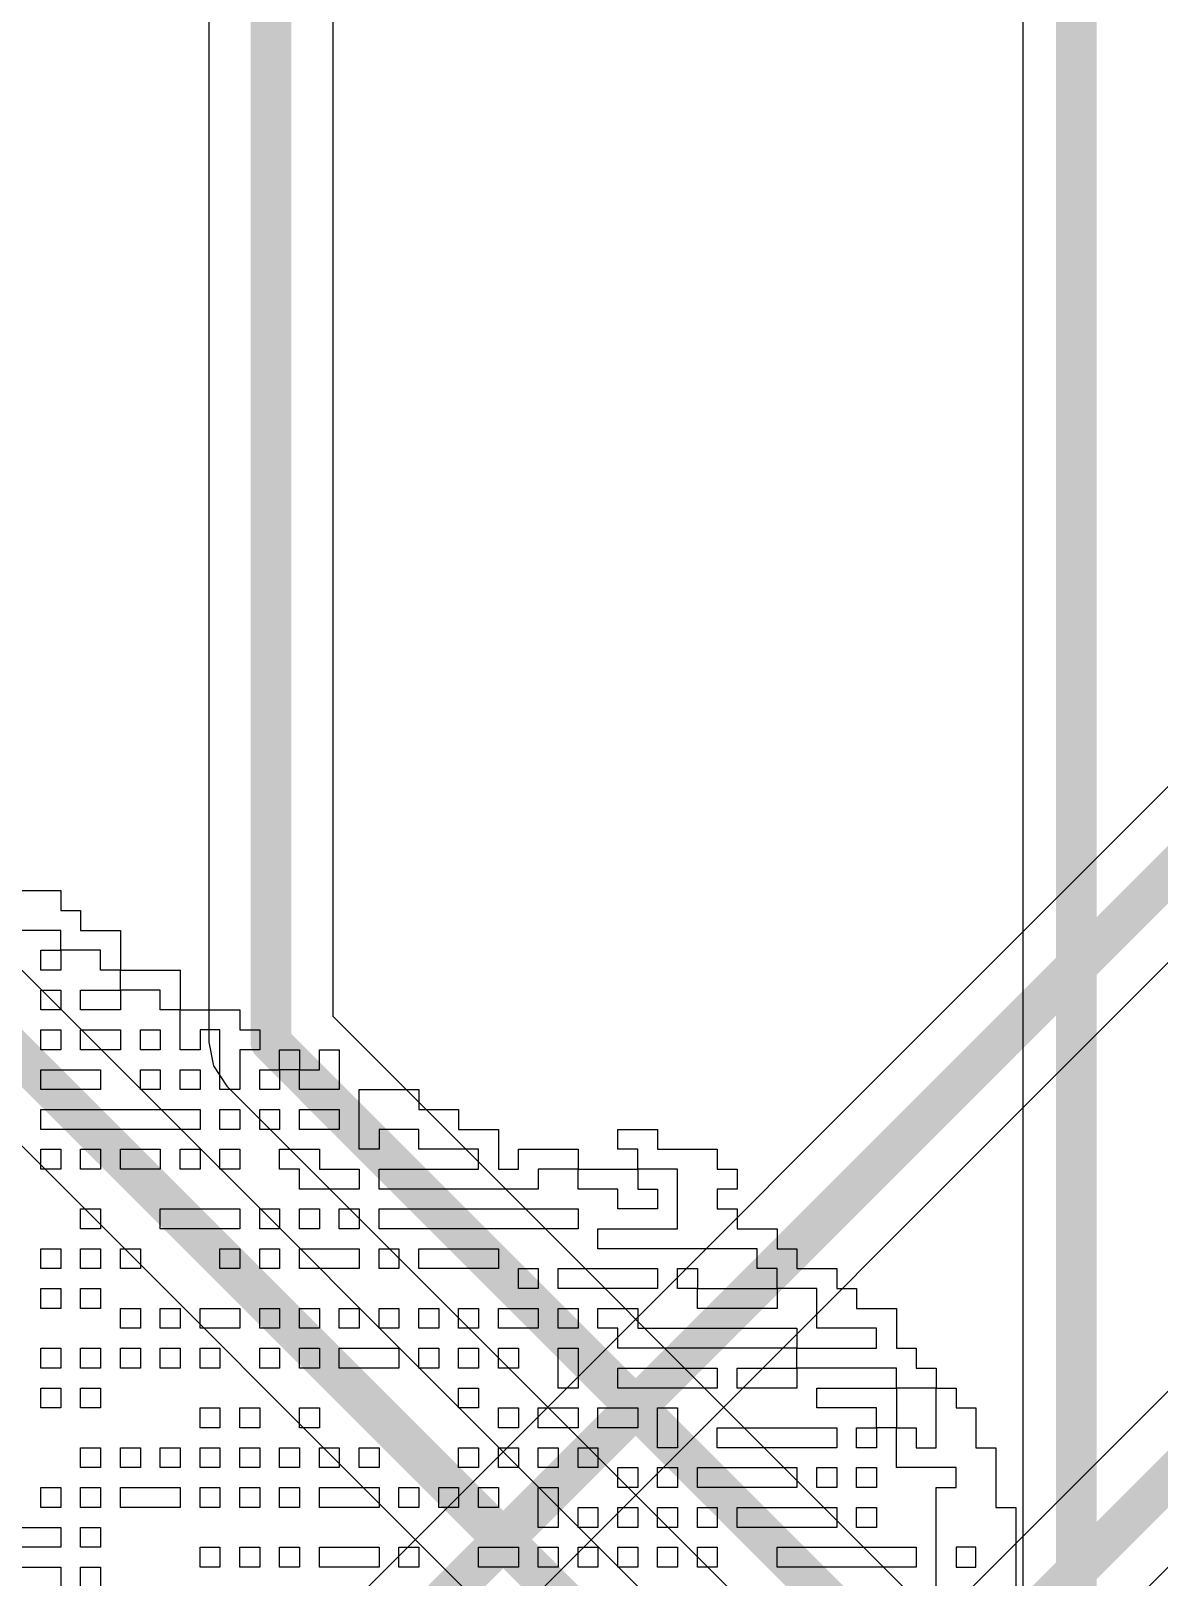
# Model space of a CAD drawing. Header units: inches. Extents: x 0.02 to 6.01, y 0.01 to 5.6.
# Drawn here: x 3.7978 to 4.0753, y 3.4716 to 3.8518 of the extents above; entities that cross this region are included whole.
import ezdxf

# ---------------------------------------------------------------- set-up
doc = ezdxf.new("R2010")
doc.units = ezdxf.units.IN
doc.header["$MEASUREMENT"] = 0
for name, color, linetype in [('Bottom Layer', 5, 'Continuous'), ('Bottom Overlay', 54, 'Continuous'), ('Mechanical 13', 56, 'Continuous'), ('Top Layer', 1, 'Continuous'), ('Top Overlay', 2, 'Continuous')]:
    doc.layers.add(name, color=color, linetype=linetype)

# ---------------------------------------------------------------- blocks, each defined once
blk = doc.blocks.new('DIP254P1524X483_40_35')
at = {"layer": 'Mechanical 13'}
blk.add_lwpolyline([(-0.575, -0.085), (-0.025, -0.085)], dxfattribs=at)

msp = doc.modelspace()

# ---------------------------------------------------------------- linework, layer by layer
at = {"layer": 'Bottom Layer'}
for p, q in [((3.84158, 3.93822), (3.84158, 3.60313)), ((3.87217, 3.60946), (3.87217, 3.93822)), ((4.91081, 2.50562), (3.77217, 3.64427)), ((3.74606, 3.62712), (3.95406, 3.41912)), ((5.01081, 2.47081), (3.87217, 3.60946)), ((3.84158, 3.60313), (3.84274, 3.59727)), ((3.84274, 3.59727), (3.84606, 3.59231)), ((3.84606, 3.59231), (4.98471, 2.45367))]:
    msp.add_line(p, q, dxfattribs=at)
for points in [[(4.54993, 5.5954, 0.01, 0.01, -0.760418), (3.00371, 0.01993, 0.01, 0.01, 0)], [(3.85687, 3.60313, 0.01, 0.01, 0), (3.85687, 3.975, 0.01, 0.01, 0)], [(3.75687, 3.63793, 0.01, 0.01, 0), (4.9, 2.49481, 0.01, 0.01, 0)], [(3.85687, 3.60313, 0.01, 0.01, 0), (5, 2.46, 0.01, 0.01, 0)]]:
    msp.add_lwpolyline(points, format="xyseb", dxfattribs=at)
msp.add_lwpolyline([(3.85437, 3.60313, 0.005, 0.005, 1), (3.85937, 3.60313, 0.005, 0.005, 1)], format="xyseb", close=True, dxfattribs=at)
msp.add_lwpolyline([(3.85437, 3.60313, 0.005, 0.005, 1), (3.85937, 3.60313, 0.005, 0.005, 1)], format="xyseb", close=True, dxfattribs=at)
at = {"layer": 'Bottom Overlay'}
for p, q in [((3.7954, 3.6404), (3.80519, 3.6404)), ((3.80519, 3.6404), (3.80519, 3.63551)), ((3.80519, 3.63551), (3.81008, 3.63551)), ((3.81008, 3.63551), (3.81008, 3.63061)), ((3.80519, 3.63061), (3.79051, 3.63061)), ((3.80519, 3.62572), (3.80519, 3.63061)), ((3.81008, 3.63061), (3.81987, 3.63061)), ((3.81987, 3.63061), (3.81987, 3.62083)), ((3.80029, 3.62572), (3.80519, 3.62572)), ((3.80029, 3.62083), (3.80029, 3.62572)), ((3.80519, 3.62572), (3.80519, 3.62083)), ((3.81008, 3.62572), (3.80519, 3.62572)), ((3.81497, 3.62572), (3.81008, 3.62572)), ((3.81497, 3.62083), (3.81497, 3.62572)), ((3.80519, 3.62083), (3.80029, 3.62083)), ((3.81987, 3.62083), (3.81497, 3.62083)), ((3.81987, 3.61593), (3.81987, 3.62083)), ((3.81987, 3.62083), (3.83455, 3.62083)), ((3.83455, 3.62083), (3.83455, 3.61104)), ((3.80029, 3.61104), (3.80029, 3.61593)), ((3.80029, 3.61593), (3.80519, 3.61593)), ((3.80519, 3.61593), (3.80519, 3.61104)), ((3.81008, 3.61593), (3.81497, 3.61593)), ((3.81008, 3.61104), (3.81008, 3.61593)), ((3.81497, 3.61593), (3.81987, 3.61593)), ((3.81987, 3.61593), (3.81987, 3.61104)), ((3.82476, 3.61593), (3.81987, 3.61593)), ((3.82965, 3.61593), (3.82476, 3.61593)), ((3.82965, 3.61104), (3.82965, 3.61593)), ((3.80519, 3.61104), (3.80029, 3.61104)), ((3.81987, 3.61104), (3.81008, 3.61104)), ((3.83455, 3.61104), (3.82965, 3.61104)), ((3.83455, 3.60125), (3.83455, 3.61104)), ((3.83455, 3.61104), (3.84923, 3.61104)), ((3.84923, 3.61104), (3.84923, 3.60615)), ((3.80029, 3.60615), (3.80519, 3.60615)), ((3.80029, 3.60125), (3.80029, 3.60615)), ((3.80519, 3.60615), (3.80519, 3.60125)), ((3.81008, 3.60125), (3.81008, 3.60615)), ((3.81008, 3.60615), (3.81987, 3.60615)), ((3.81987, 3.60615), (3.81987, 3.60125)), ((3.82476, 3.60615), (3.82965, 3.60615)), ((3.82476, 3.60125), (3.82476, 3.60615)), ((3.82965, 3.60615), (3.82965, 3.60125)), ((3.84433, 3.60615), (3.83944, 3.60615)), ((3.83944, 3.60615), (3.83944, 3.60125)), ((3.84433, 3.59147), (3.84433, 3.60615)), ((3.84923, 3.60615), (3.85412, 3.60615)), ((3.85412, 3.60615), (3.85412, 3.60125)), ((3.80519, 3.60125), (3.80029, 3.60125)), ((3.81497, 3.60125), (3.81008, 3.60125)), ((3.81987, 3.60125), (3.81497, 3.60125)), ((3.82965, 3.60125), (3.82476, 3.60125)), ((3.83944, 3.60125), (3.83455, 3.60125)), ((3.85412, 3.60125), (3.84923, 3.60125)), ((3.84923, 3.60125), (3.84923, 3.59147)), ((3.85901, 3.59636), (3.85901, 3.60125)), ((3.85901, 3.60125), (3.86391, 3.60125)), ((3.86391, 3.60125), (3.86391, 3.59636)), ((3.8688, 3.59636), (3.8688, 3.60125)), ((3.8688, 3.60125), (3.87369, 3.60125)), ((3.87369, 3.60125), (3.87369, 3.59147)), ((3.80029, 3.59147), (3.80029, 3.59636)), ((3.80029, 3.59636), (3.81008, 3.59636)), ((3.81008, 3.59636), (3.81497, 3.59636)), ((3.81497, 3.59636), (3.81497, 3.59147)), ((3.82476, 3.59147), (3.82476, 3.59636)), ((3.82476, 3.59636), (3.82965, 3.59636)), ((3.82965, 3.59636), (3.82965, 3.59147)), ((3.83455, 3.59147), (3.83455, 3.59636)), ((3.83455, 3.59636), (3.83944, 3.59636)), ((3.83944, 3.59636), (3.83944, 3.59147)), ((3.85412, 3.59147), (3.85412, 3.59636)), ((3.85412, 3.59636), (3.85901, 3.59636)), ((3.85901, 3.59636), (3.85901, 3.59147)), ((3.86391, 3.59636), (3.85901, 3.59636)), ((3.86391, 3.59147), (3.86391, 3.59636)), ((3.86391, 3.59636), (3.8688, 3.59636)), ((3.81497, 3.59147), (3.80029, 3.59147)), ((3.82965, 3.59147), (3.82476, 3.59147)), ((3.83944, 3.59147), (3.83455, 3.59147)), ((3.84923, 3.59147), (3.84433, 3.59147)), ((3.85901, 3.59147), (3.85412, 3.59147)), ((3.8688, 3.59147), (3.86391, 3.59147)), ((3.87369, 3.59147), (3.8688, 3.59147)), ((3.87859, 3.57679), (3.87859, 3.59147)), ((3.87859, 3.59147), (3.89327, 3.59147)), ((3.89327, 3.59147), (3.89327, 3.58657)), ((3.80029, 3.58168), (3.80029, 3.58657)), ((3.80029, 3.58657), (3.83944, 3.58657)), ((3.83944, 3.58657), (3.83944, 3.58168)), ((3.84433, 3.58657), (3.84923, 3.58657)), ((3.84433, 3.58168), (3.84433, 3.58657)), ((3.84923, 3.58657), (3.84923, 3.58168)), ((3.85412, 3.58168), (3.85412, 3.58657)), ((3.85412, 3.58657), (3.85901, 3.58657)), ((3.85901, 3.58657), (3.85901, 3.58168)), ((3.86391, 3.58168), (3.86391, 3.58657)), ((3.86391, 3.58657), (3.87369, 3.58657)), ((3.87369, 3.58657), (3.87369, 3.58168)), ((3.89327, 3.58657), (3.90305, 3.58657)), ((3.90305, 3.58657), (3.90305, 3.58168)), ((3.83944, 3.58168), (3.80029, 3.58168)), ((3.84923, 3.58168), (3.84433, 3.58168)), ((3.85901, 3.58168), (3.85412, 3.58168)), ((3.87369, 3.58168), (3.86391, 3.58168)), ((3.89327, 3.58168), (3.88348, 3.58168)), ((3.88348, 3.58168), (3.88348, 3.57679)), ((3.89327, 3.57679), (3.89327, 3.58168)), ((3.90305, 3.58168), (3.91284, 3.58168)), ((3.91284, 3.58168), (3.91284, 3.57189)), ((3.9422, 3.57679), (3.9422, 3.58168)), ((3.9422, 3.58168), (3.95199, 3.58168)), ((3.95199, 3.58168), (3.95199, 3.57679)), ((3.80029, 3.57189), (3.80029, 3.57679)), ((3.80029, 3.57679), (3.80519, 3.57679)), ((3.80519, 3.57679), (3.80519, 3.57189)), ((3.81008, 3.57679), (3.81497, 3.57679)), ((3.81008, 3.57189), (3.81008, 3.57679)), ((3.81497, 3.57679), (3.81497, 3.57189)), ((3.81987, 3.57679), (3.82476, 3.57679)), ((3.81987, 3.57189), (3.81987, 3.57679)), ((3.82476, 3.57679), (3.82965, 3.57679)), ((3.82965, 3.57679), (3.82965, 3.57189)), ((3.83455, 3.57189), (3.83455, 3.57679)), ((3.83455, 3.57679), (3.83944, 3.57679)), ((3.83944, 3.57679), (3.83944, 3.57189)), ((3.84433, 3.57189), (3.84433, 3.57679)), ((3.84433, 3.57679), (3.84923, 3.57679)), ((3.84923, 3.57679), (3.84923, 3.57189)), ((3.85901, 3.57189), (3.85901, 3.57679)), ((3.85901, 3.57679), (3.8688, 3.57679)), ((3.8688, 3.57679), (3.8688, 3.57189)), ((3.88348, 3.57679), (3.87859, 3.57679)), ((3.90795, 3.57679), (3.89327, 3.57679)), ((3.90795, 3.57189), (3.90795, 3.57679)), ((3.91773, 3.57189), (3.91773, 3.57679)), ((3.91773, 3.57679), (3.93241, 3.57679)), ((3.93241, 3.57679), (3.93241, 3.57189)), ((3.94709, 3.57679), (3.9422, 3.57679)), ((3.94709, 3.57189), (3.94709, 3.57679)), ((3.95199, 3.57679), (3.96667, 3.57679)), ((3.96667, 3.57679), (3.96667, 3.57189)), ((3.80519, 3.57189), (3.80029, 3.57189)), ((3.81497, 3.57189), (3.81008, 3.57189)), ((3.82965, 3.57189), (3.81987, 3.57189)), ((3.83944, 3.57189), (3.83455, 3.57189)), ((3.84923, 3.57189), (3.84433, 3.57189)), ((3.86391, 3.57189), (3.85901, 3.57189)), ((3.86391, 3.567), (3.86391, 3.57189)), ((3.8688, 3.57189), (3.87859, 3.57189)), ((3.87859, 3.57189), (3.87859, 3.567)), ((3.88348, 3.567), (3.88348, 3.57189)), ((3.88348, 3.57189), (3.90795, 3.57189)), ((3.91284, 3.57189), (3.91773, 3.57189)), ((3.93241, 3.57189), (3.92263, 3.57189)), ((3.92263, 3.57189), (3.92263, 3.567)), ((3.93241, 3.567), (3.93241, 3.57189)), ((3.93241, 3.57189), (3.93731, 3.57189)), ((3.93731, 3.57189), (3.9422, 3.57189)), ((3.9422, 3.57189), (3.94709, 3.57189)), ((3.94709, 3.57189), (3.94709, 3.567)), ((3.95688, 3.57189), (3.94709, 3.57189)), ((3.95688, 3.55721), (3.95688, 3.57189)), ((3.96667, 3.57189), (3.97156, 3.57189)), ((3.97156, 3.57189), (3.97156, 3.567)), ((3.87859, 3.567), (3.86391, 3.567)), ((3.92263, 3.567), (3.88348, 3.567)), ((3.9422, 3.567), (3.93241, 3.567)), ((3.9422, 3.56211), (3.9422, 3.567)), ((3.94709, 3.567), (3.95199, 3.567)), ((3.95199, 3.567), (3.95199, 3.56211)), ((3.97156, 3.567), (3.96667, 3.567)), ((3.96667, 3.567), (3.96667, 3.56211)), ((3.81008, 3.55721), (3.81008, 3.56211)), ((3.81008, 3.56211), (3.81497, 3.56211)), ((3.81497, 3.56211), (3.81497, 3.55721)), ((3.82965, 3.55721), (3.82965, 3.56211)), ((3.82965, 3.56211), (3.84923, 3.56211)), ((3.84923, 3.56211), (3.84923, 3.55721)), ((3.85412, 3.55721), (3.85412, 3.56211)), ((3.85412, 3.56211), (3.85901, 3.56211)), ((3.85901, 3.56211), (3.85901, 3.55721)), ((3.86391, 3.56211), (3.8688, 3.56211)), ((3.86391, 3.55721), (3.86391, 3.56211)), ((3.8688, 3.56211), (3.8688, 3.55721)), ((3.87369, 3.55721), (3.87369, 3.56211)), ((3.87369, 3.56211), (3.87859, 3.56211)), ((3.87859, 3.56211), (3.87859, 3.55721)), ((3.88348, 3.56211), (3.88837, 3.56211)), ((3.88348, 3.55721), (3.88348, 3.56211)), ((3.88837, 3.56211), (3.93241, 3.56211)), ((3.93241, 3.56211), (3.93241, 3.55721)), ((3.95199, 3.56211), (3.9422, 3.56211)), ((3.96667, 3.56211), (3.97156, 3.56211)), ((3.97156, 3.56211), (3.97156, 3.55721)), ((3.81497, 3.55721), (3.81008, 3.55721)), ((3.84433, 3.55721), (3.82965, 3.55721)), ((3.84923, 3.55721), (3.84433, 3.55721)), ((3.85901, 3.55721), (3.85412, 3.55721)), ((3.8688, 3.55721), (3.86391, 3.55721)), ((3.87859, 3.55721), (3.87369, 3.55721)), ((3.93241, 3.55721), (3.88348, 3.55721)), ((3.93731, 3.55232), (3.93731, 3.55721)), ((3.93731, 3.55721), (3.95688, 3.55721)), ((3.97156, 3.55721), (3.98135, 3.55721)), ((3.98135, 3.55721), (3.98135, 3.55232)), ((3.80029, 3.54743), (3.80029, 3.55232)), ((3.80029, 3.55232), (3.80519, 3.55232)), ((3.80519, 3.55232), (3.80519, 3.54743)), ((3.81008, 3.54743), (3.81008, 3.55232)), ((3.81008, 3.55232), (3.81497, 3.55232)), ((3.81497, 3.55232), (3.81497, 3.54743)), ((3.81987, 3.55232), (3.82476, 3.55232)), ((3.81987, 3.54743), (3.81987, 3.55232)), ((3.82476, 3.55232), (3.82476, 3.54743)), ((3.84433, 3.54743), (3.84433, 3.55232)), ((3.84433, 3.55232), (3.84923, 3.55232)), ((3.84923, 3.55232), (3.84923, 3.54743)), ((3.85412, 3.54743), (3.85412, 3.55232)), ((3.85412, 3.55232), (3.85901, 3.55232)), ((3.85901, 3.55232), (3.85901, 3.54743)), ((3.86391, 3.54743), (3.86391, 3.55232)), ((3.86391, 3.55232), (3.87859, 3.55232)), ((3.87859, 3.55232), (3.87859, 3.54743)), ((3.88348, 3.55232), (3.88837, 3.55232)), ((3.88348, 3.54743), (3.88348, 3.55232)), ((3.88837, 3.55232), (3.88837, 3.54743)), ((3.89327, 3.54743), (3.89327, 3.55232)), ((3.89327, 3.55232), (3.91284, 3.55232)), ((3.91284, 3.55232), (3.91284, 3.54743)), ((3.97645, 3.55232), (3.93731, 3.55232)), ((3.97645, 3.54743), (3.97645, 3.55232)), ((3.98135, 3.55232), (3.98624, 3.55232)), ((3.98624, 3.55232), (3.98624, 3.54743)), ((3.80519, 3.54743), (3.80029, 3.54743)), ((3.81497, 3.54743), (3.81008, 3.54743)), ((3.82476, 3.54743), (3.81987, 3.54743)), ((3.84923, 3.54743), (3.84433, 3.54743)), ((3.85901, 3.54743), (3.85412, 3.54743)), ((3.8688, 3.54743), (3.86391, 3.54743)), ((3.87859, 3.54743), (3.8688, 3.54743)), ((3.88837, 3.54743), (3.88348, 3.54743)), ((3.91284, 3.54743), (3.89327, 3.54743)), ((3.91773, 3.54253), (3.91773, 3.54743)), ((3.91773, 3.54743), (3.92263, 3.54743)), ((3.92263, 3.54743), (3.92263, 3.54253)), ((3.92752, 3.54253), (3.92752, 3.54743)), ((3.92752, 3.54743), (3.94709, 3.54743)), ((3.94709, 3.54743), (3.95199, 3.54743)), ((3.95199, 3.54743), (3.95199, 3.54253)), ((3.95688, 3.54253), (3.95688, 3.54743)), ((3.95688, 3.54743), (3.96177, 3.54743)), ((3.96177, 3.54743), (3.96177, 3.54253)), ((3.98135, 3.54743), (3.97645, 3.54743)), ((3.98135, 3.54253), (3.98135, 3.54743)), ((3.98624, 3.54743), (3.99603, 3.54743)), ((3.99603, 3.54743), (3.99603, 3.54253)), ((3.80029, 3.53764), (3.80029, 3.54253)), ((3.80029, 3.54253), (3.80519, 3.54253)), ((3.80519, 3.54253), (3.80519, 3.53764)), ((3.81008, 3.54253), (3.81497, 3.54253)), ((3.81008, 3.53764), (3.81008, 3.54253)), ((3.81497, 3.54253), (3.81497, 3.53764)), ((3.92263, 3.54253), (3.91773, 3.54253)), ((3.95199, 3.54253), (3.92752, 3.54253)), ((3.96177, 3.54253), (3.95688, 3.54253)), ((3.96177, 3.53764), (3.96177, 3.54253)), ((3.96177, 3.54253), (3.97645, 3.54253)), ((3.97645, 3.54253), (3.98135, 3.54253)), ((3.98135, 3.54253), (3.98135, 3.53764)), ((3.99113, 3.54253), (3.98135, 3.54253)), ((3.99113, 3.53275), (3.99113, 3.54253)), ((3.99603, 3.54253), (4.00092, 3.54253)), ((4.00092, 3.54253), (4.00092, 3.53764)), ((3.80519, 3.53764), (3.80029, 3.53764)), ((3.81497, 3.53764), (3.81008, 3.53764)), ((3.81987, 3.53764), (3.82476, 3.53764)), ((3.81987, 3.53275), (3.81987, 3.53764)), ((3.82476, 3.53764), (3.82476, 3.53275)), ((3.82965, 3.53764), (3.83455, 3.53764)), ((3.82965, 3.53275), (3.82965, 3.53764)), ((3.83455, 3.53764), (3.83455, 3.53275)), ((3.83944, 3.53275), (3.83944, 3.53764)), ((3.83944, 3.53764), (3.84923, 3.53764)), ((3.84923, 3.53764), (3.84923, 3.53275)), ((3.85412, 3.53764), (3.85901, 3.53764)), ((3.85412, 3.53275), (3.85412, 3.53764)), ((3.85901, 3.53764), (3.85901, 3.53275)), ((3.86391, 3.53275), (3.86391, 3.53764)), ((3.86391, 3.53764), (3.8688, 3.53764)), ((3.8688, 3.53764), (3.8688, 3.53275)), ((3.87369, 3.53275), (3.87369, 3.53764)), ((3.87369, 3.53764), (3.87859, 3.53764)), ((3.87859, 3.53764), (3.87859, 3.53275)), ((3.88348, 3.53275), (3.88348, 3.53764)), ((3.88348, 3.53764), (3.88837, 3.53764)), ((3.88837, 3.53764), (3.88837, 3.53275)), ((3.89327, 3.53764), (3.89816, 3.53764)), ((3.89327, 3.53275), (3.89327, 3.53764)), ((3.89816, 3.53764), (3.89816, 3.53275)), ((3.90305, 3.53275), (3.90305, 3.53764)), ((3.90305, 3.53764), (3.90795, 3.53764)), ((3.90795, 3.53764), (3.90795, 3.53275)), ((3.91284, 3.53275), (3.91284, 3.53764)), ((3.91284, 3.53764), (3.91773, 3.53764)), ((3.91773, 3.53764), (3.92263, 3.53764)), ((3.92263, 3.53764), (3.92263, 3.53275)), ((3.92752, 3.53275), (3.92752, 3.53764)), ((3.92752, 3.53764), (3.93241, 3.53764)), ((3.93241, 3.53764), (3.93241, 3.53275)), ((3.93731, 3.53275), (3.93731, 3.53764)), ((3.93731, 3.53764), (3.94709, 3.53764)), ((3.94709, 3.53764), (3.94709, 3.53275)), ((3.98135, 3.53764), (3.96177, 3.53764)), ((4.00092, 3.53764), (4.01071, 3.53764)), ((4.01071, 3.53764), (4.01071, 3.52785)), ((3.82476, 3.53275), (3.81987, 3.53275)), ((3.83455, 3.53275), (3.82965, 3.53275)), ((3.84433, 3.53275), (3.83944, 3.53275)), ((3.84923, 3.53275), (3.84433, 3.53275)), ((3.85901, 3.53275), (3.85412, 3.53275)), ((3.8688, 3.53275), (3.86391, 3.53275)), ((3.87859, 3.53275), (3.87369, 3.53275)), ((3.88837, 3.53275), (3.88348, 3.53275)), ((3.89816, 3.53275), (3.89327, 3.53275)), ((3.90795, 3.53275), (3.90305, 3.53275)), ((3.92263, 3.53275), (3.91284, 3.53275)), ((3.93241, 3.53275), (3.92752, 3.53275)), ((3.9422, 3.53275), (3.93731, 3.53275)), ((3.9422, 3.52785), (3.9422, 3.53275)), ((3.94709, 3.53275), (3.98624, 3.53275)), ((3.98624, 3.53275), (3.98624, 3.52785)), ((4.00581, 3.53275), (3.99113, 3.53275)), ((4.00581, 3.52785), (4.00581, 3.53275)), ((3.80029, 3.52785), (3.80519, 3.52785)), ((3.80029, 3.52296), (3.80029, 3.52785)), ((3.80519, 3.52785), (3.80519, 3.52296)), ((3.81008, 3.52296), (3.81008, 3.52785)), ((3.81008, 3.52785), (3.81497, 3.52785)), ((3.81497, 3.52785), (3.81497, 3.52296)), ((3.81987, 3.52296), (3.81987, 3.52785)), ((3.81987, 3.52785), (3.82476, 3.52785)), ((3.82476, 3.52785), (3.82476, 3.52296)), ((3.82965, 3.52296), (3.82965, 3.52785)), ((3.82965, 3.52785), (3.83455, 3.52785)), ((3.83455, 3.52785), (3.83455, 3.52296)), ((3.83944, 3.52296), (3.83944, 3.52785)), ((3.83944, 3.52785), (3.84433, 3.52785)), ((3.84433, 3.52785), (3.84433, 3.52296)), ((3.85412, 3.52296), (3.85412, 3.52785)), ((3.85412, 3.52785), (3.85901, 3.52785)), ((3.85901, 3.52785), (3.85901, 3.52296)), ((3.86391, 3.52296), (3.86391, 3.52785)), ((3.86391, 3.52785), (3.8688, 3.52785)), ((3.8688, 3.52785), (3.8688, 3.52296)), ((3.87369, 3.52785), (3.87859, 3.52785)), ((3.87369, 3.52296), (3.87369, 3.52785)), ((3.87859, 3.52785), (3.88837, 3.52785)), ((3.88837, 3.52785), (3.88837, 3.52296)), ((3.89327, 3.52296), (3.89327, 3.52785)), ((3.89327, 3.52785), (3.89816, 3.52785)), ((3.89816, 3.52785), (3.89816, 3.52296)), ((3.90305, 3.52785), (3.90795, 3.52785)), ((3.90305, 3.52296), (3.90305, 3.52785)), ((3.90795, 3.52785), (3.90795, 3.52296)), ((3.91284, 3.52785), (3.91773, 3.52785)), ((3.91284, 3.52296), (3.91284, 3.52785)), ((3.91773, 3.52785), (3.91773, 3.52296)), ((3.92752, 3.52296), (3.92752, 3.52785)), ((3.92752, 3.52785), (3.93241, 3.52785)), ((3.93241, 3.52785), (3.93241, 3.51807)), ((3.94709, 3.52785), (3.9422, 3.52785)), ((3.95199, 3.52785), (3.94709, 3.52785)), ((3.98624, 3.52785), (3.95199, 3.52785)), ((3.98624, 3.52296), (3.98624, 3.52785)), ((3.98624, 3.52785), (4.00581, 3.52785)), ((4.01071, 3.52785), (4.0156, 3.52785)), ((4.0156, 3.52785), (4.0156, 3.52296)), ((3.80519, 3.52296), (3.80029, 3.52296)), ((3.81497, 3.52296), (3.81008, 3.52296)), ((3.82476, 3.52296), (3.81987, 3.52296)), ((3.83455, 3.52296), (3.82965, 3.52296)), ((3.84433, 3.52296), (3.83944, 3.52296)), ((3.85901, 3.52296), (3.85412, 3.52296)), ((3.8688, 3.52296), (3.86391, 3.52296)), ((3.88837, 3.52296), (3.87369, 3.52296)), ((3.89816, 3.52296), (3.89327, 3.52296)), ((3.90795, 3.52296), (3.90305, 3.52296)), ((3.91773, 3.52296), (3.91284, 3.52296)), ((3.92752, 3.51807), (3.92752, 3.52296)), ((3.9422, 3.51807), (3.9422, 3.52296)), ((3.9422, 3.52296), (3.95688, 3.52296)), ((3.95688, 3.52296), (3.96177, 3.52296)), ((3.96177, 3.52296), (3.96667, 3.52296)), ((3.96667, 3.52296), (3.96667, 3.51807)), ((3.97156, 3.51807), (3.97156, 3.52296)), ((3.97156, 3.52296), (3.97645, 3.52296)), ((3.97645, 3.52296), (3.98135, 3.52296)), ((3.98135, 3.52296), (3.98624, 3.52296)), ((3.98624, 3.52296), (3.98624, 3.51807)), ((4.01071, 3.52296), (3.98624, 3.52296)), ((4.01071, 3.51807), (4.01071, 3.52296)), ((4.0156, 3.52296), (4.02049, 3.52296)), ((4.02049, 3.52296), (4.02049, 3.51807)), ((3.80029, 3.51317), (3.80029, 3.51807)), ((3.80029, 3.51807), (3.80519, 3.51807)), ((3.80519, 3.51807), (3.80519, 3.51317)), ((3.81008, 3.51807), (3.81497, 3.51807)), ((3.81008, 3.51317), (3.81008, 3.51807)), ((3.81497, 3.51807), (3.81497, 3.51317)), ((3.90305, 3.51317), (3.90305, 3.51807)), ((3.90305, 3.51807), (3.90795, 3.51807)), ((3.90795, 3.51807), (3.90795, 3.51317)), ((3.93241, 3.51807), (3.92752, 3.51807)), ((3.96667, 3.51807), (3.9422, 3.51807)), ((3.98624, 3.51807), (3.97156, 3.51807)), ((3.99113, 3.51317), (3.99113, 3.51807)), ((3.99113, 3.51807), (4.00581, 3.51807)), ((4.00581, 3.51807), (4.01071, 3.51807)), ((4.01071, 3.51807), (4.01071, 3.50828)), ((4.0156, 3.51807), (4.01071, 3.51807)), ((4.02049, 3.51807), (4.0156, 3.51807)), ((4.02049, 3.50339), (4.02049, 3.51807)), ((4.02049, 3.51807), (4.02539, 3.51807)), ((4.02539, 3.51807), (4.02539, 3.51317)), ((3.80519, 3.51317), (3.80029, 3.51317)), ((3.81497, 3.51317), (3.81008, 3.51317)), ((3.83944, 3.50828), (3.83944, 3.51317)), ((3.83944, 3.51317), (3.84433, 3.51317)), ((3.84433, 3.51317), (3.84433, 3.50828)), ((3.84923, 3.50828), (3.84923, 3.51317)), ((3.84923, 3.51317), (3.85412, 3.51317)), ((3.85412, 3.51317), (3.85412, 3.50828)), ((3.86391, 3.50828), (3.86391, 3.51317)), ((3.86391, 3.51317), (3.8688, 3.51317)), ((3.8688, 3.51317), (3.8688, 3.50828)), ((3.90795, 3.51317), (3.90305, 3.51317)), ((3.91284, 3.50828), (3.91284, 3.51317)), ((3.91284, 3.51317), (3.91773, 3.51317)), ((3.91773, 3.51317), (3.91773, 3.50828)), ((3.92263, 3.50828), (3.92263, 3.51317)), ((3.92263, 3.51317), (3.92752, 3.51317)), ((3.92752, 3.51317), (3.93241, 3.51317)), ((3.93241, 3.51317), (3.93241, 3.50828)), ((3.93731, 3.50828), (3.93731, 3.51317)), ((3.93731, 3.51317), (3.94709, 3.51317)), ((3.94709, 3.51317), (3.94709, 3.50828)), ((3.95199, 3.50828), (3.95199, 3.51317)), ((3.95199, 3.51317), (3.95688, 3.51317)), ((3.95688, 3.51317), (3.95688, 3.50339)), ((4.00581, 3.51317), (3.99113, 3.51317)), ((4.00581, 3.50828), (4.00581, 3.51317)), ((4.02539, 3.51317), (4.03028, 3.51317)), ((4.03028, 3.51317), (4.03028, 3.50339)), ((3.84433, 3.50828), (3.83944, 3.50828)), ((3.85412, 3.50828), (3.84923, 3.50828)), ((3.8688, 3.50828), (3.86391, 3.50828)), ((3.91773, 3.50828), (3.91284, 3.50828)), ((3.93241, 3.50828), (3.92263, 3.50828)), ((3.9422, 3.50828), (3.93731, 3.50828)), ((3.94709, 3.50828), (3.9422, 3.50828)), ((3.95199, 3.50339), (3.95199, 3.50828)), ((3.96667, 3.50339), (3.96667, 3.50828)), ((3.96667, 3.50828), (3.97645, 3.50828)), ((3.97645, 3.50828), (3.98135, 3.50828)), ((3.98135, 3.50828), (3.99603, 3.50828)), ((3.99603, 3.50828), (3.99603, 3.50339)), ((4.00092, 3.50339), (4.00092, 3.50828)), ((4.00092, 3.50828), (4.00581, 3.50828)), ((4.00581, 3.50828), (4.00581, 3.50339)), ((4.01071, 3.50828), (4.00581, 3.50828)), ((4.01071, 3.49849), (4.01071, 3.50828)), ((4.01071, 3.50828), (4.0156, 3.50828)), ((4.0156, 3.50828), (4.0156, 3.50339)), ((3.81008, 3.49849), (3.81008, 3.50339)), ((3.81008, 3.50339), (3.81497, 3.50339)), ((3.81497, 3.50339), (3.81497, 3.49849)), ((3.81987, 3.50339), (3.82476, 3.50339)), ((3.81987, 3.49849), (3.81987, 3.50339)), ((3.82476, 3.50339), (3.82476, 3.49849)), ((3.82965, 3.50339), (3.83455, 3.50339)), ((3.82965, 3.49849), (3.82965, 3.50339)), ((3.83455, 3.50339), (3.83455, 3.49849)), ((3.83944, 3.49849), (3.83944, 3.50339)), ((3.83944, 3.50339), (3.84433, 3.50339)), ((3.84433, 3.50339), (3.84433, 3.49849)), ((3.84923, 3.49849), (3.84923, 3.50339)), ((3.84923, 3.50339), (3.85412, 3.50339)), ((3.85412, 3.50339), (3.85412, 3.49849)), ((3.85901, 3.49849), (3.85901, 3.50339)), ((3.85901, 3.50339), (3.86391, 3.50339)), ((3.86391, 3.50339), (3.86391, 3.49849)), ((3.8688, 3.50339), (3.87369, 3.50339)), ((3.8688, 3.49849), (3.8688, 3.50339)), ((3.87369, 3.50339), (3.87369, 3.49849)), ((3.87859, 3.49849), (3.87859, 3.50339)), ((3.87859, 3.50339), (3.88348, 3.50339)), ((3.88348, 3.50339), (3.88348, 3.49849)), ((3.90305, 3.50339), (3.90795, 3.50339)), ((3.90305, 3.49849), (3.90305, 3.50339)), ((3.90795, 3.50339), (3.90795, 3.49849)), ((3.91284, 3.49849), (3.91284, 3.50339)), ((3.91284, 3.50339), (3.91773, 3.50339)), ((3.91773, 3.50339), (3.91773, 3.49849)), ((3.92263, 3.49849), (3.92263, 3.50339)), ((3.92263, 3.50339), (3.92752, 3.50339)), ((3.92752, 3.50339), (3.92752, 3.49849)), ((3.93241, 3.49849), (3.93241, 3.50339)), ((3.93241, 3.50339), (3.93731, 3.50339)), ((3.93731, 3.50339), (3.93731, 3.49849)), ((3.95688, 3.50339), (3.95199, 3.50339)), ((3.99603, 3.50339), (3.96667, 3.50339)), ((4.00581, 3.50339), (4.00092, 3.50339)), ((4.0156, 3.50339), (4.02049, 3.50339)), ((4.03028, 3.50339), (4.03517, 3.50339)), ((4.03517, 3.50339), (4.03517, 3.48871)), ((3.81497, 3.49849), (3.81008, 3.49849)), ((3.82476, 3.49849), (3.81987, 3.49849)), ((3.83455, 3.49849), (3.82965, 3.49849)), ((3.84433, 3.49849), (3.83944, 3.49849)), ((3.85412, 3.49849), (3.84923, 3.49849)), ((3.86391, 3.49849), (3.85901, 3.49849)), ((3.87369, 3.49849), (3.8688, 3.49849)), ((3.88348, 3.49849), (3.87859, 3.49849)), ((3.90795, 3.49849), (3.90305, 3.49849)), ((3.91773, 3.49849), (3.91284, 3.49849)), ((3.92752, 3.49849), (3.92263, 3.49849)), ((3.93731, 3.49849), (3.93241, 3.49849)), ((3.9422, 3.4936), (3.9422, 3.49849)), ((3.9422, 3.49849), (3.94709, 3.49849)), ((3.94709, 3.49849), (3.94709, 3.4936)), ((3.95199, 3.4936), (3.95199, 3.49849)), ((3.95199, 3.49849), (3.95688, 3.49849)), ((3.95688, 3.49849), (3.95688, 3.4936)), ((3.96177, 3.4936), (3.96177, 3.49849)), ((3.96177, 3.49849), (3.98624, 3.49849)), ((3.98624, 3.49849), (3.98624, 3.4936)), ((3.99113, 3.4936), (3.99113, 3.49849)), ((3.99113, 3.49849), (3.99603, 3.49849)), ((3.99603, 3.49849), (3.99603, 3.4936)), ((4.00092, 3.4936), (4.00092, 3.49849)), ((4.00092, 3.49849), (4.00581, 3.49849)), ((4.00581, 3.49849), (4.00581, 3.4936)), ((4.02539, 3.49849), (4.01071, 3.49849)), ((4.02539, 3.4936), (4.02539, 3.49849)), ((3.80029, 3.4936), (3.80519, 3.4936)), ((3.80029, 3.48871), (3.80029, 3.4936)), ((3.80519, 3.4936), (3.80519, 3.48871)), ((3.81008, 3.48871), (3.81008, 3.4936)), ((3.81008, 3.4936), (3.81497, 3.4936)), ((3.81497, 3.4936), (3.81497, 3.48871)), ((3.81987, 3.48871), (3.81987, 3.4936)), ((3.81987, 3.4936), (3.83455, 3.4936)), ((3.83455, 3.4936), (3.83455, 3.48871)), ((3.83944, 3.48871), (3.83944, 3.4936)), ((3.83944, 3.4936), (3.84433, 3.4936)), ((3.84433, 3.4936), (3.84433, 3.48871)), ((3.84923, 3.48871), (3.84923, 3.4936)), ((3.84923, 3.4936), (3.85412, 3.4936)), ((3.85412, 3.4936), (3.85412, 3.48871)), ((3.85901, 3.48871), (3.85901, 3.4936)), ((3.85901, 3.4936), (3.86391, 3.4936)), ((3.86391, 3.4936), (3.86391, 3.48871)), ((3.8688, 3.48871), (3.8688, 3.4936)), ((3.8688, 3.4936), (3.88348, 3.4936)), ((3.88348, 3.4936), (3.88348, 3.48871)), ((3.88837, 3.4936), (3.89327, 3.4936)), ((3.88837, 3.48871), (3.88837, 3.4936)), ((3.89327, 3.4936), (3.89327, 3.48871)), ((3.89816, 3.48871), (3.89816, 3.4936)), ((3.89816, 3.4936), (3.90305, 3.4936)), ((3.90305, 3.4936), (3.90305, 3.48871)), ((3.90795, 3.48871), (3.90795, 3.4936)), ((3.90795, 3.4936), (3.91284, 3.4936)), ((3.91284, 3.4936), (3.91284, 3.48871)), ((3.92263, 3.48381), (3.92263, 3.4936)), ((3.92263, 3.4936), (3.92752, 3.4936)), ((3.92752, 3.4936), (3.92752, 3.48871)), ((3.94709, 3.4936), (3.9422, 3.4936)), ((3.95688, 3.4936), (3.95199, 3.4936)), ((3.98624, 3.4936), (3.96177, 3.4936)), ((3.99603, 3.4936), (3.99113, 3.4936)), ((4.00581, 3.4936), (4.00092, 3.4936)), ((4.02049, 3.46913), (4.02049, 3.4936)), ((4.02049, 3.4936), (4.02539, 3.4936)), ((3.80519, 3.48871), (3.80029, 3.48871)), ((3.81497, 3.48871), (3.81008, 3.48871)), ((3.83455, 3.48871), (3.81987, 3.48871)), ((3.84433, 3.48871), (3.83944, 3.48871)), ((3.85412, 3.48871), (3.84923, 3.48871)), ((3.86391, 3.48871), (3.85901, 3.48871)), ((3.87369, 3.48871), (3.8688, 3.48871)), ((3.87859, 3.48871), (3.87369, 3.48871)), ((3.88348, 3.48871), (3.87859, 3.48871)), ((3.89327, 3.48871), (3.88837, 3.48871)), ((3.90305, 3.48871), (3.89816, 3.48871)), ((3.91284, 3.48871), (3.90795, 3.48871)), ((3.92752, 3.48871), (3.92752, 3.48381)), ((3.93241, 3.48381), (3.93241, 3.48871)), ((3.93241, 3.48871), (3.93731, 3.48871)), ((3.93731, 3.48871), (3.93731, 3.48381)), ((3.9422, 3.48871), (3.94709, 3.48871)), ((3.9422, 3.48381), (3.9422, 3.48871)), ((3.94709, 3.48871), (3.94709, 3.48381)), ((3.95199, 3.48871), (3.95688, 3.48871)), ((3.95199, 3.48381), (3.95199, 3.48871)), ((3.95688, 3.48871), (3.95688, 3.48381)), ((3.96177, 3.48381), (3.96177, 3.48871)), ((3.96177, 3.48871), (3.96667, 3.48871)), ((3.96667, 3.48871), (3.96667, 3.48381)), ((3.97156, 3.48381), (3.97156, 3.48871)), ((3.97156, 3.48871), (3.99603, 3.48871)), ((3.99603, 3.48871), (3.99603, 3.48381)), ((4.00092, 3.48871), (4.00581, 3.48871)), ((4.00092, 3.48381), (4.00092, 3.48871)), ((4.00581, 3.48871), (4.00581, 3.48381)), ((4.03517, 3.48871), (4.04007, 3.48871)), ((4.04007, 3.48871), (4.04007, 3.45445)), ((3.78561, 3.48381), (3.80519, 3.48381)), ((3.80519, 3.48381), (3.80519, 3.47892)), ((3.81008, 3.47892), (3.81008, 3.48381)), ((3.81008, 3.48381), (3.81497, 3.48381)), ((3.81497, 3.48381), (3.81497, 3.47892)), ((3.92752, 3.48381), (3.92263, 3.48381)), ((3.93731, 3.48381), (3.93241, 3.48381)), ((3.94709, 3.48381), (3.9422, 3.48381)), ((3.95688, 3.48381), (3.95199, 3.48381)), ((3.96667, 3.48381), (3.96177, 3.48381)), ((3.99603, 3.48381), (3.97156, 3.48381)), ((4.00581, 3.48381), (4.00092, 3.48381)), ((3.80519, 3.47892), (3.77583, 3.47892)), ((3.81497, 3.47892), (3.81008, 3.47892)), ((3.83944, 3.47403), (3.83944, 3.47892)), ((3.83944, 3.47892), (3.84433, 3.47892)), ((3.84433, 3.47892), (3.84433, 3.47403)), ((3.84923, 3.47403), (3.84923, 3.47892)), ((3.84923, 3.47892), (3.85412, 3.47892)), ((3.85412, 3.47892), (3.85412, 3.47403)), ((3.85901, 3.47892), (3.86391, 3.47892)), ((3.85901, 3.47403), (3.85901, 3.47892)), ((3.86391, 3.47892), (3.86391, 3.47403)), ((3.8688, 3.47403), (3.8688, 3.47892)), ((3.8688, 3.47892), (3.88348, 3.47892)), ((3.88348, 3.47892), (3.88348, 3.47403)), ((3.88837, 3.47403), (3.88837, 3.47892)), ((3.88837, 3.47892), (3.89327, 3.47892)), ((3.89327, 3.47892), (3.89327, 3.47403)), ((3.90795, 3.47892), (3.91284, 3.47892)), ((3.90795, 3.47403), (3.90795, 3.47892)), ((3.91284, 3.47892), (3.91773, 3.47892)), ((3.91773, 3.47892), (3.91773, 3.47403)), ((3.92263, 3.47403), (3.92263, 3.47892)), ((3.92263, 3.47892), (3.92752, 3.47892)), ((3.92752, 3.47892), (3.92752, 3.47403)), ((3.93241, 3.47403), (3.93241, 3.47892)), ((3.93241, 3.47892), (3.93731, 3.47892)), ((3.93731, 3.47892), (3.93731, 3.47403)), ((3.9422, 3.47403), (3.9422, 3.47892)), ((3.9422, 3.47892), (3.94709, 3.47892)), ((3.94709, 3.47892), (3.94709, 3.47403)), ((3.95199, 3.47403), (3.95199, 3.47892)), ((3.95199, 3.47892), (3.95688, 3.47892)), ((3.95688, 3.47892), (3.95688, 3.47403)), ((3.96177, 3.47403), (3.96177, 3.47892)), ((3.96177, 3.47892), (3.96667, 3.47892)), ((3.96667, 3.47892), (3.96667, 3.47403)), ((3.98135, 3.47403), (3.98135, 3.47892)), ((3.98135, 3.47892), (4.0156, 3.47892)), ((4.0156, 3.47892), (4.0156, 3.47403)), ((4.03028, 3.47892), (4.02539, 3.47892)), ((4.02539, 3.47892), (4.02539, 3.47403)), ((4.03028, 3.47403), (4.03028, 3.47892)), ((3.77583, 3.47403), (3.80029, 3.47403)), ((3.80029, 3.47403), (3.80519, 3.47403)), ((3.80519, 3.47403), (3.80519, 3.46913)), ((3.81008, 3.46913), (3.81008, 3.47403)), ((3.81008, 3.47403), (3.81497, 3.47403)), ((3.81497, 3.47403), (3.81497, 3.46913)), ((3.84433, 3.47403), (3.83944, 3.47403)), ((3.85412, 3.47403), (3.84923, 3.47403)), ((3.86391, 3.47403), (3.85901, 3.47403)), ((3.87859, 3.47403), (3.8688, 3.47403)), ((3.88348, 3.47403), (3.87859, 3.47403)), ((3.89327, 3.47403), (3.88837, 3.47403)), ((3.91773, 3.47403), (3.90795, 3.47403)), ((3.92752, 3.47403), (3.92263, 3.47403)), ((3.93731, 3.47403), (3.93241, 3.47403)), ((3.94709, 3.47403), (3.9422, 3.47403)), ((3.95688, 3.47403), (3.95199, 3.47403)), ((3.96667, 3.47403), (3.96177, 3.47403)), ((3.98624, 3.47403), (3.98135, 3.47403)), ((3.99113, 3.47403), (3.98624, 3.47403)), ((4.0156, 3.47403), (3.99113, 3.47403)), ((4.02539, 3.47403), (4.03028, 3.47403))]:
    msp.add_line(p, q, dxfattribs=at)
at = {"layer": 'Top Layer'}
for p, q in [((4.17488, 3.76332), (3.84606, 3.4345)), ((3.87217, 3.41735), (4.19651, 3.74169)), ((4.14775, 3.58751), (3.97207, 3.41182)), ((3.9937, 3.39019), (4.1649, 3.5614))]:
    msp.add_line(p, q, dxfattribs=at)
for points in [[(4.54809, 5.5936, 0.01, 0.01, -0.760418), (3.00187, 0.01813, 0.01, 0.01, 0)], [(3.85687, 3.42369, 0.01, 0.01, 0), (4.20043, 3.76724, 0.01, 0.01, 0)], [(3.95687, 3.375, 0.01, 0.01, 0), (4.15857, 3.57669, 0.01, 0.01, 0)]]:
    msp.add_lwpolyline(points, format="xyseb", dxfattribs=at)
at = {"layer": 'Top Overlay'}
msp.add_lwpolyline([(4.055, 3.335, 0.01, 0.01, 0), (4.055, 4.01551, 0.01, 0.01, 0)], format="xyseb", dxfattribs=at)

# ---------------------------------------------------------------- block references
at = {"rotation": 90}
msp.add_blockref('DIP254P1524X483_40_35', (3.95687, 3.975), dxfattribs=at)

doc.saveas('drawing.dxf')
